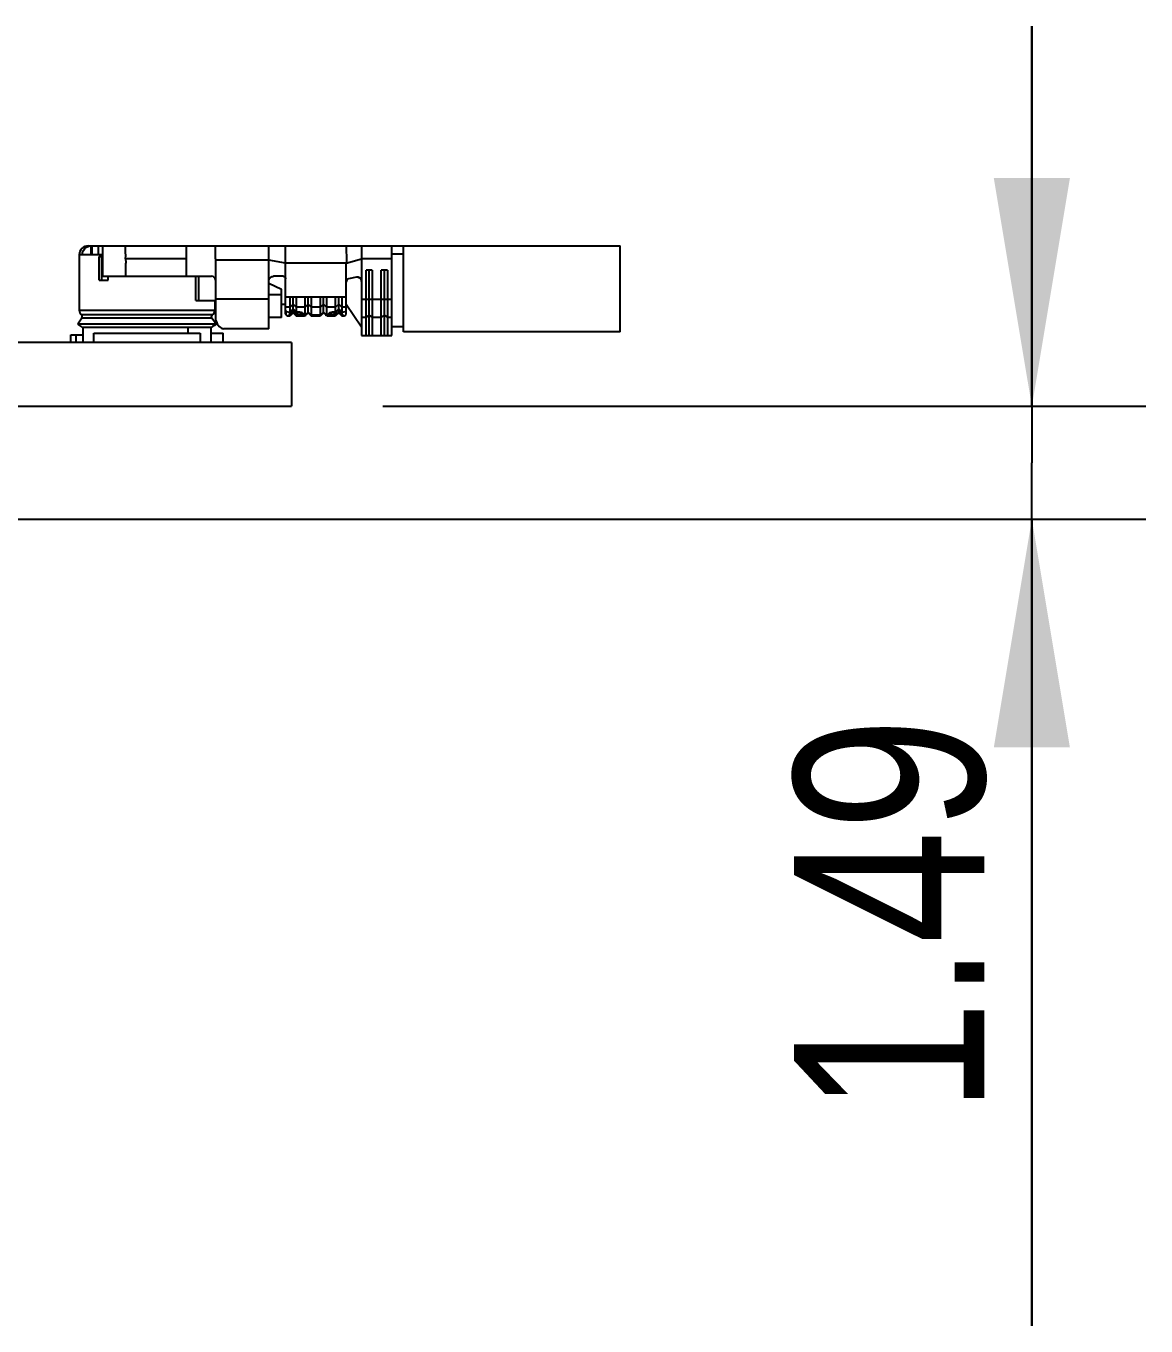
# Model space of a CAD drawing. Header units: millimetres. Extents: x 0 to 594, y 0 to 420.
# Drawn here: x 390.45 to 405.16, y 118.72 to 135.81 of the extents above; entities that cross this region are included whole.
import ezdxf

# ---------------------------------------------------------------- set-up
doc = ezdxf.new("R2010")
doc.units = ezdxf.units.MM
doc.header["$LTSCALE"] = 32.67
doc.layers.get('0').update_dxf_attribs({"linetype": 'CONTINUOUS'})
doc.styles.get("Standard").update_dxf_attribs({"font": 'txt', "width": 0.8})
doc.dimstyles.new('DIMSTYLE_1', dxfattribs={"dimtxt": 2.5, "dimasz": 3, "dimexe": 1.5, "dimexo": 1.2, "dimtad": 1, "dimdsep": 46, "dimtxsty": 'STANDARD', "dimblk": '_FILLED', "dimblk1": '_FILLED', "dimblk2": '_FILLED', "dimcen": 0.09, "dimazin": 2, "dimtp": 0.01, "dimtm": 0.01, "dimtfac": 1, "dimtofl": 0, "dimtmove": 0, "dimatfit": 3, "dimldrblk": '_FILLED', "dimfxl": 1, "dimtolj": 1, "dimarcsym": 0})

# ---------------------------------------------------------------- blocks, each defined once
blk = doc.blocks.new('_FILLED')
at = {"color": 0, "linetype": 'BYBLOCK'}
blk.add_solid([(0, 0), (-1, 0.1667), (-1, -0.1667)], dxfattribs=at)
blk = doc.blocks.new('*D15')
at = {"color": 7, "linetype": 'CONTINUOUS'}
for p, q in [((403.665, 130.81), (403.665, 135.81)), ((403.665, 135.81), (403.665, 130.068)), ((395.135, 130.81), (405.165, 130.81)), ((403.665, 118.719), (403.665, 130.068)), ((371.885, 129.325), (405.165, 129.325)), ((403.665, 129.325), (403.665, 118.719))]:
    blk.add_line(p, q, dxfattribs=at)
at = {"color": 7, "linetype": 'CONTINUOUS', "xscale": 3, "yscale": 3, "zscale": 3}
for p, rotation in [((403.665, 130.81), 270), ((403.665, 129.325), 90)]:
    blk.add_blockref('_FILLED', p, dxfattribs=dict(at, rotation=rotation))
at = {"color": 7, "linetype": 'CONTINUOUS', "insert": (400.54, 126.719), "char_height": 2.5, "width": 8, "attachment_point": 3, "rotation": 90, "line_spacing_factor": 0.9}
blk.add_mtext('1.49', dxfattribs=at)

msp = doc.modelspace()

# ---------------------------------------------------------------- linework, layer by layer
at = {"color": 7, "linetype": 'CONTINUOUS'}
for p, q in [((391.242, 132.904), (391.269, 132.916)), ((391.265, 132.92), (398.255, 132.92)), ((391.269, 132.916), (391.299, 132.92)), ((391.299, 132.92), (391.299, 132.8)), ((391.455, 132.52), (391.455, 132.92)), ((391.755, 132.832), (391.755, 132.92)), ((392.555, 132.75), (392.555, 132.92)), ((392.935, 132.773), (392.935, 132.92)), ((393.635, 131.83), (393.635, 132.92)), ((393.855, 132.025), (393.855, 132.92)), ((394.855, 132.92), (394.855, 131.74)), ((395.255, 131.74), (395.255, 132.92)), ((395.255, 132.814), (395.405, 132.814)), ((395.405, 131.79), (395.405, 132.92)), ((398.255, 131.79), (398.255, 132.92)), ((391.145, 132.8), (391.145, 132.073)), ((391.441, 132.8), (391.184, 132.8)), ((391.405, 132.78), (391.449, 132.78)), ((391.405, 132.47), (391.405, 132.78)), ((391.441, 132.8), (391.441, 132.78)), ((391.444, 132.47), (391.444, 132.78)), ((391.449, 132.52), (391.449, 132.78)), ((392.935, 132.75), (392.935, 132.773)), ((392.935, 132.75), (392.936, 132.671)), ((394.655, 132.025), (394.655, 132.692)), ((391.405, 132.47), (391.526, 132.47)), ((391.449, 132.52), (392.885, 132.52)), ((391.526, 132.47), (391.526, 132.52)), ((391.755, 132.609), (391.755, 132.52)), ((392.935, 132.47), (392.935, 131.945)), ((393.824, 132.52), (393.697, 132.52)), ((394.791, 132.507), (394.686, 132.485)), ((394.995, 132.6), (394.915, 132.6)), ((394.915, 131.74), (394.915, 132.6)), ((394.955, 131.741), (394.955, 132.601)), ((394.995, 132.6), (394.995, 131.74)), ((395.195, 132.6), (395.115, 132.6)), ((395.115, 131.74), (395.115, 132.6)), ((395.155, 131.741), (395.155, 132.601)), ((395.195, 132.6), (395.195, 131.74)), ((393.635, 132.431), (393.805, 132.35)), ((393.805, 131.98), (393.805, 132.35)), ((392.678, 132.2), (392.935, 132.2)), ((392.925, 132.2), (392.925, 132.073)), ((393.805, 132.151), (393.855, 132.151)), ((393.915, 132.25), (393.995, 132.25)), ((393.915, 132.048), (393.915, 132.25)), ((393.955, 132.093), (393.955, 132.25)), ((393.995, 132.25), (393.995, 132.048)), ((394.115, 132.25), (394.195, 132.25)), ((394.115, 132.003), (394.115, 132.25)), ((394.155, 132.04), (394.155, 132.25)), ((394.195, 132.25), (394.195, 132)), ((394.315, 132.25), (394.395, 132.25)), ((394.315, 132), (394.315, 132.25)), ((394.355, 132.04), (394.355, 132.25)), ((394.395, 132.25), (394.395, 132.003)), ((394.515, 132.25), (394.595, 132.25)), ((394.515, 132.048), (394.515, 132.25)), ((394.555, 132.093), (394.555, 132.25)), ((394.595, 132.25), (394.595, 132.048)), ((394.655, 132.151), (394.855, 131.855)), ((391.181, 131.971), (391.128, 131.889)), ((392.885, 131.987), (392.886, 131.996)), ((392.885, 131.982), (392.885, 131.987)), ((392.886, 131.996), (392.89, 132.004)), ((392.943, 131.889), (392.889, 131.971)), ((392.89, 132.004), (392.896, 132.011)), ((392.922, 132.049), (392.925, 132.073)), ((393.805, 131.98), (393.635, 131.98)), ((393.859, 132.017), (393.861, 132.014)), ((393.883, 132), (393.915, 132)), ((393.915, 132.048), (393.905, 132.048)), ((393.906, 132.014), (393.913, 132.024)), ((393.915, 132.048), (393.955, 132.093)), ((393.955, 132.04), (393.915, 132)), ((393.915, 132), (393.915, 132.026)), ((393.955, 132.093), (393.995, 132.048)), ((393.955, 132.083), (393.955, 132.04)), ((393.955, 132.04), (393.995, 132)), ((393.995, 132.039), (393.96, 132.078)), ((394.023, 132.048), (393.995, 132.048)), ((393.995, 132.039), (394.023, 132.039)), ((393.995, 132.039), (393.995, 132)), ((393.995, 132), (394.105, 132)), ((394.069, 132.025), (394.079, 132.014)), ((394.101, 132.014), (394.087, 132.029)), ((394.115, 132.002), (394.105, 132)), ((394.155, 132.04), (394.127, 132.012)), ((394.155, 132.04), (394.195, 132)), ((394.195, 132), (394.315, 132)), ((394.355, 132.04), (394.315, 132)), ((394.355, 132.04), (394.384, 132.012)), ((394.405, 132), (394.395, 132.002)), ((394.405, 132), (394.515, 132)), ((394.424, 132.029), (394.41, 132.014)), ((394.432, 132.014), (394.442, 132.025)), ((394.515, 132.048), (394.488, 132.048)), ((394.488, 132.039), (394.515, 132.039)), ((394.515, 132.048), (394.555, 132.093)), ((394.551, 132.078), (394.515, 132.039)), ((394.555, 132.04), (394.515, 132)), ((394.515, 132), (394.515, 132.039)), ((394.555, 132.093), (394.595, 132.048)), ((394.555, 132.083), (394.555, 132.04)), ((394.555, 132.04), (394.595, 132)), ((394.605, 132.048), (394.595, 132.048)), ((394.595, 132.026), (394.595, 132)), ((394.595, 132), (394.628, 132)), ((394.597, 132.024), (394.605, 132.014)), ((394.65, 132.014), (394.652, 132.017)), ((392.943, 131.889), (391.128, 131.889)), ((391.193, 131.847), (391.128, 131.889)), ((391.195, 131.85), (392.875, 131.85)), ((391.195, 131.65), (391.195, 131.85)), ((392.575, 131.77), (392.575, 131.85)), ((392.875, 131.85), (392.875, 131.65)), ((392.898, 131.86), (392.878, 131.847)), ((392.921, 131.874), (392.898, 131.86)), ((392.943, 131.889), (392.921, 131.874)), ((393.635, 131.83), (393.043, 131.83)), ((395.405, 131.855), (395.255, 131.855)), ((398.255, 131.79), (395.405, 131.79)), ((393.935, 131.65), (367.385, 131.65)), ((391.035, 131.75), (391.195, 131.75)), ((391.035, 131.65), (391.035, 131.75)), ((391.105, 131.65), (391.105, 131.75)), ((391.335, 131.77), (392.735, 131.77)), ((391.335, 131.65), (391.335, 131.77)), ((392.735, 131.77), (392.735, 131.65)), ((392.875, 131.77), (393.035, 131.77)), ((393.035, 131.65), (393.035, 131.77)), ((393.935, 131.65), (393.935, 130.81)), ((394.855, 131.74), (394.915, 131.74)), ((394.915, 131.74), (394.955, 131.741)), ((394.955, 131.741), (394.995, 131.74)), ((394.995, 131.74), (395.115, 131.74)), ((395.115, 131.74), (395.155, 131.741)), ((395.155, 131.741), (395.195, 131.74)), ((395.195, 131.74), (395.255, 131.74)), ((367.385, 130.81), (393.935, 130.81))]:
    msp.add_line(p, q, dxfattribs=at)
at = {"color": 9, "linetype": 'CONTINUOUS'}
for p, q in [((391.315, 132.8), (391.315, 132.92)), ((391.394, 132.92), (391.394, 132.8)), ((391.184, 132.8), (391.145, 132.8)), ((392.555, 132.75), (391.755, 132.75)), ((393.635, 132.73), (392.935, 132.73)), ((393.855, 132.692), (393.635, 132.73)), ((394.655, 132.692), (393.855, 132.692)), ((394.655, 132.692), (394.855, 132.749)), ((395.255, 132.749), (394.855, 132.749)), ((392.678, 132.2), (392.678, 132.52)), ((392.714, 132.52), (392.714, 132.2)), ((394.834, 132.496), (394.797, 132.508)), ((392.935, 132.225), (393.635, 132.225)), ((393.635, 132.28), (393.805, 132.28)), ((393.855, 132.25), (393.915, 132.25)), ((393.915, 132.115), (393.955, 132.152)), ((393.955, 132.152), (393.995, 132.115)), ((393.995, 132.25), (394.115, 132.25)), ((394.115, 132.115), (394.155, 132.152)), ((394.155, 132.152), (394.195, 132.115)), ((394.195, 132.25), (394.315, 132.25)), ((394.315, 132.115), (394.355, 132.152)), ((394.355, 132.152), (394.395, 132.115)), ((394.395, 132.25), (394.515, 132.25)), ((394.515, 132.115), (394.555, 132.152)), ((394.555, 132.152), (394.595, 132.115)), ((394.595, 132.25), (394.655, 132.25)), ((394.855, 132.22), (394.915, 132.22)), ((394.915, 132.22), (394.955, 132.221)), ((394.955, 132.221), (394.995, 132.22)), ((394.995, 132.22), (395.115, 132.22)), ((395.115, 132.22), (395.155, 132.221)), ((395.155, 132.221), (395.195, 132.22)), ((395.195, 132.22), (395.255, 132.22)), ((391.145, 132.073), (392.925, 132.073)), ((392.896, 132.011), (391.175, 132.011)), ((392.889, 131.971), (391.181, 131.971)), ((393.915, 132.115), (393.855, 132.115)), ((393.859, 132.064), (393.859, 132.017)), ((393.906, 132.014), (393.915, 132.014)), ((393.913, 132.024), (393.913, 132.048)), ((393.955, 132.05), (393.915, 132.014)), ((393.995, 132.014), (393.955, 132.05)), ((393.96, 132.087), (393.96, 132.078)), ((394.115, 132.115), (393.995, 132.115)), ((393.995, 132.014), (394.079, 132.014)), ((394.023, 132.039), (394.023, 132.048)), ((394.069, 132.04), (394.069, 132.025)), ((394.101, 132.014), (394.115, 132.014)), ((394.155, 132.05), (394.115, 132.014)), ((394.195, 132.014), (394.155, 132.05)), ((394.315, 132.115), (394.195, 132.115)), ((394.195, 132.014), (394.315, 132.014)), ((394.355, 132.05), (394.315, 132.014)), ((394.395, 132.014), (394.355, 132.05)), ((394.515, 132.115), (394.395, 132.115)), ((394.395, 132.014), (394.41, 132.014)), ((394.432, 132.014), (394.515, 132.014)), ((394.442, 132.025), (394.442, 132.04)), ((394.488, 132.048), (394.488, 132.039)), ((394.555, 132.05), (394.515, 132.014)), ((394.551, 132.078), (394.551, 132.087)), ((394.595, 132.014), (394.555, 132.05)), ((394.655, 132.115), (394.595, 132.115)), ((394.595, 132.014), (394.605, 132.014)), ((394.597, 132.048), (394.597, 132.024)), ((394.652, 132.017), (394.652, 132.064)), ((394.915, 131.976), (394.855, 131.976)), ((394.915, 131.976), (394.955, 132.009)), ((394.955, 132.009), (394.995, 131.976)), ((395.115, 131.976), (394.995, 131.976)), ((395.115, 131.976), (395.155, 132.009)), ((395.155, 132.009), (395.195, 131.976)), ((395.255, 131.976), (395.195, 131.976))]:
    msp.add_line(p, q, dxfattribs=at)
at = {"color": 7, "linetype": 'CONTINUOUS'}
for points in [[(391.184, 132.8), (391.188, 132.831), (391.2, 132.86), (391.218, 132.885), (391.242, 132.904)], [(391.755, 132.75), (391.756, 132.792), (391.755, 132.832)], [(394.655, 132.92), (394.656, 132.711), (394.655, 132.692)], [(391.755, 132.75), (391.755, 132.735), (391.756, 132.718), (391.756, 132.699), (391.755, 132.679), (391.755, 132.609)], [(392.555, 132.52), (392.556, 132.603), (392.556, 132.68), (392.555, 132.75)], [(392.936, 132.671), (392.936, 132.541), (392.935, 132.47)], [(393.635, 132.457), (393.636, 132.463), (393.637, 132.47), (393.639, 132.477), (393.642, 132.484), (393.646, 132.491), (393.652, 132.498), (393.658, 132.505), (393.666, 132.511), (393.675, 132.516), (393.686, 132.519), (393.697, 132.52)], [(393.824, 132.52), (393.831, 132.52), (393.837, 132.518), (393.843, 132.515), (393.847, 132.512), (393.85, 132.508), (393.852, 132.503), (393.854, 132.499), (393.855, 132.494), (393.855, 132.488)], [(394.686, 132.485), (394.678, 132.483), (394.672, 132.48), (394.667, 132.476), (394.663, 132.471), (394.66, 132.466), (394.657, 132.461), (394.656, 132.454), (394.655, 132.448)], [(394.855, 132.453), (394.855, 132.461), (394.853, 132.469), (394.85, 132.477), (394.845, 132.485), (394.838, 132.493), (394.83, 132.499), (394.821, 132.504), (394.811, 132.507), (394.801, 132.508), (394.791, 132.507)], [(392.889, 131.971), (392.887, 131.976), (392.885, 131.982)], [(392.896, 132.011), (392.912, 132.028), (392.922, 132.049)]]:
    msp.add_lwpolyline(points, dxfattribs=at)
for centre, radius, start, end in [((391.265, 132.8), 0.12, 90, 180), ((392.885, 132.47), 0.05, 0.0005, 90), ((391.225, 132.073), 0.08, 180, 230.8654), ((391.156, 131.987), 0.03, 327, 50.8654)]:
    msp.add_arc(centre, radius, start, end, dxfattribs=at)
for centre, major_axis, ratio, start_param, end_param in [((393.905, 132.072), (0.05, 0), 0.466308, 3.141593, 4.712389), ((393.905, 132.025), (0.05, 0), 0.466308, -3.141593, -2.790525), ((393.883, 132.144), (0, 0.144), 0.366239, 2.70526, 3.577925), ((393.96, 132.016), (0.05, 0), 0.466308, 2.687631, 2.790525), ((393.96, 132.065), (0.0486, 0.0591), 0.199103, 1.432079, 2.450036), ((393.96, 132.054), (-0.0486, 0.0591), 0.199103, -1.333201, -1.234323), ((394.023, 132.016), (0.07, 0), 0.466308, 0.410127, 1.570796), ((394.023, 132.016), (0.05, 0), 0.466308, 0.410127, 1.570796), ((394.105, 132.144), (0, 0.144), 0.434783, -3.577925, -3.14159), ((394.127, 132.144), (0, 0.144), 0.434783, -3.577925, -3.33179), ((394.097, 132.144), (0, 0.146), 0.482805, 3.412636, 3.591387), ((394.07, 132.144), (0, 0.171), 0.482805, -2.551826, -2.536688), ((394.414, 132.144), (0, 0.146), 0.482805, 2.691798, 2.870549), ((394.441, 132.144), (0, 0.171), 0.482805, -3.746498, -3.731359), ((394.384, 132.144), (0, 0.144), 0.434783, -2.951395, -2.70526), ((394.405, 132.144), (0, 0.144), 0.434783, -3.141595, -2.70526), ((394.488, 132.016), (0.07, 0), 0.466308, 1.570796, 2.731465), ((394.488, 132.016), (0.05, 0), 0.466308, 1.570796, 2.731465), ((394.551, 132.054), (0.0486, 0.0591), 0.199103, 1.234323, 1.333201), ((394.551, 132.065), (-0.0486, 0.0591), 0.199103, -2.450036, -1.432079), ((394.551, 132.016), (0.05, 0), 0.466308, 0.351068, 0.453962), ((394.605, 132.072), (0.05, 0), 0.466308, -1.570796, 0), ((394.628, 132.144), (0, 0.144), 0.366239, -3.577925, -2.70526), ((394.605, 132.025), (0.05, 0), 0.466308, 5.932118, 6.283185), ((393.043, 132.28), (0, 0.45), 0.357143, 2.409931, 3.141593)]:
    msp.add_ellipse(centre, major_axis=major_axis, ratio=ratio, start_param=start_param, end_param=end_param, dxfattribs=at)

# ---------------------------------------------------------------- dimensions: what is measured, and where the dimension line sits
dim = msp.add_linear_dim(base=(403.664948, 129.3253085), p1=(393.9354548, 130.8103086), p2=(370.6854548, 129.3253085), angle=270, dimstyle='DIMSTYLE_1', dxfattribs=at)
dim.commit()
dim.dimension.update_dxf_attribs({"geometry": '*D15', "text_midpoint": (403.664948, 122.9685726), "dimtype": 160})

doc.saveas('drawing.dxf')
